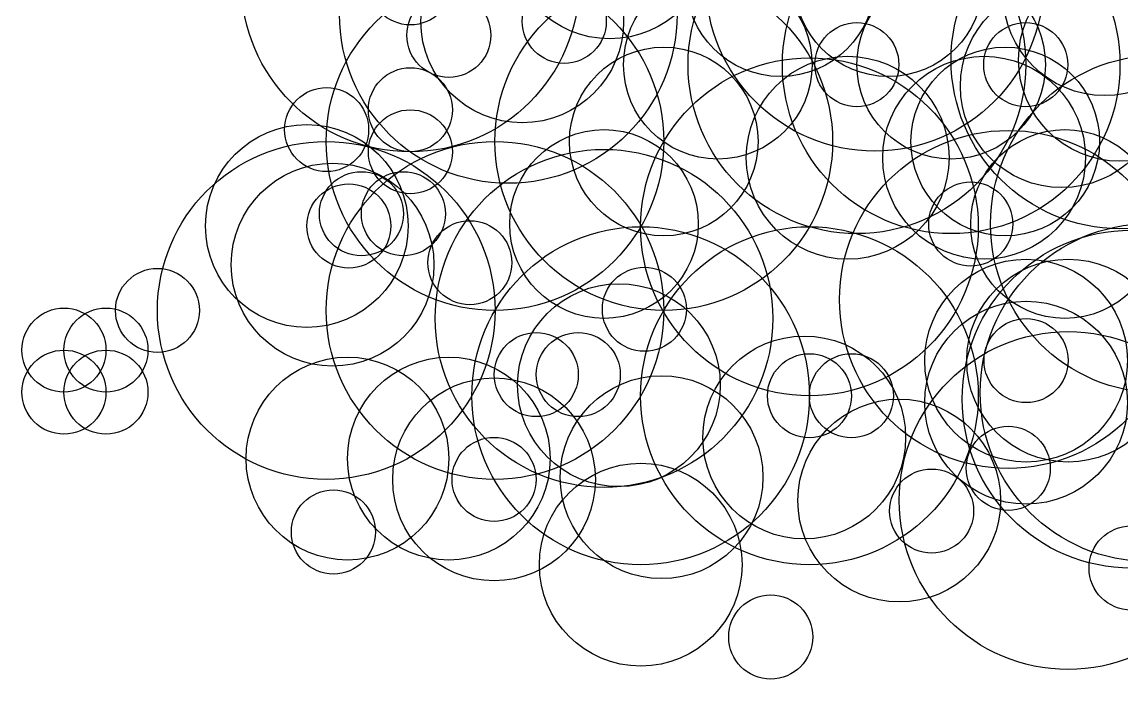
# Model space of a CAD drawing. Header units: metres. Extents: x 117 to 473, y -43 to 279.
# Drawn here: x 131.7 to 353.3, y -42.6 to 89.7 of the extents above; entities that cross this region are included whole.
import ezdxf

# ---------------------------------------------------------------- set-up
doc = ezdxf.new("R2010")
doc.units = ezdxf.units.M

msp = doc.modelspace()

# ---------------------------------------------------------------- linework, layer by layer
for centre, radius in [((209.94, 97.55), 34.01), ((303.51, 97.69), 34.01), ((250.11, 106.7), 20.42), ((229.67, 91.21), 34.01), ((284.51, 97.69), 19), ((306.3, 97.69), 19), ((352.9, 82.07), 34.01), ((349.82, 95.27), 20.42), ((299.91, 81.08), 34.01), ((318.91, 81.08), 34.01), ((232.49, 89.8), 20.42), ((209.94, 97.55), 8.46), ((352.9, 82.07), 20.42), ((271.89, 81.08), 19), ((318.91, 81.08), 19), ((226.99, 65.62), 34.01), ((261, 65.62), 34.01), ((240.95, 89.8), 8.46), ((217.69, 86.99), 8.46), ((341.19, 76.76), 20.42), ((299.91, 81.08), 8.46), ((333.92, 81.08), 8.46), ((261, 65.62), 19), ((329.8, 65.62), 19), ((290.35, 48.44), 34.01), ((298.05, 62.34), 20.42), ((325.54, 62.34), 20.42), ((360.84, 49.01), 34.01), ((209.94, 72), 8.46), ((193.07, 68.02), 8.46), ((209.94, 63.54), 8.46), ((189.08, 48.61), 20.42), ((248.96, 49.01), 19), ((330.41, 33.83), 34.01), ((341.84, 49.01), 19), ((192.99, 31.61), 34.01), ((226.99, 31.61), 34.01), ((248.96, 30.01), 34.01), ((194.26, 40.82), 20.42), ((200.07, 51.08), 8.46), ((208.53, 51.08), 8.46), ((197.54, 48.61), 8.46), ((322.84, 49.01), 8.46), ((221.92, 41.22), 8.46), ((358.77, 15.06), 34.01), ((256.35, 14.44), 34.01), ((290.35, 14.44), 34.01), ((355.15, 13.76), 34.01), ((158.98, 31.61), 8.46), ((257.09, 31.84), 8.46), ((334, 21.51), 20.42), ((334, 21.51), 20.42), ((342.46, 21.51), 20.42), ((251.96, 16.56), 20.42), ((334, 13.05), 20.42), ((140.15, 23.62), 8.46), ((148.61, 23.62), 8.46), ((334, 21.51), 8.46), ((235.31, 18.69), 8.46), ((243.77, 18.69), 8.46), ((342.46, -6.66), 34.01), ((289.3, 6.04), 20.42), ((140.15, 15.16), 8.46), ((148.61, 15.16), 8.46), ((197.27, 1.79), 20.42), ((217.69, 1.79), 20.42), ((290.35, 14.44), 8.46), ((290.35, 14.44), 8.46), ((298.81, 14.44), 8.46), ((226.8, -2.4), 20.42), ((260.56, -1.96), 20.42), ((308.45, -6.66), 20.42), ((330.41, -0.17), 8.46), ((226.8, -2.4), 8.46), ((256.35, -19.57), 20.42), ((314.97, -8.77), 8.46), ((194.43, -12.99), 8.46), ((355.15, -20.24), 8.46), ((282.54, -34.12), 8.46)]:
    msp.add_circle(centre, radius)

doc.saveas('drawing.dxf')
